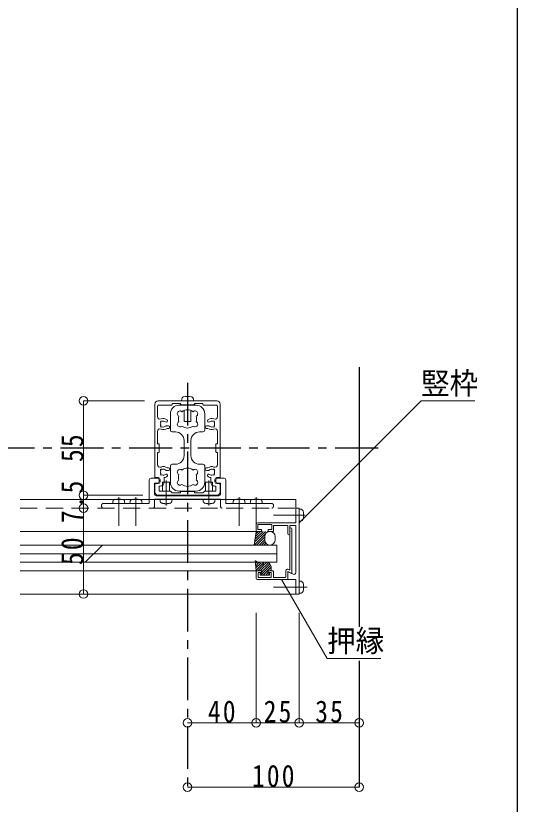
# Model space of a CAD drawing. Units: millimetres at full size, sheet at 1:5. Extents: x -1050 to 1050, y -742 to 742.
# Drawn here: x 698 to 990, y -459.2 to 0 of the extents above; entities that cross this region are included whole.
import ezdxf
from ezdxf.enums import TextEntityAlignment as Align

# ---------------------------------------------------------------- set-up
doc = ezdxf.new("R2010")
doc.units = ezdxf.units.MM
doc.header["$LTSCALE"] = 5
doc.linetypes.add('CHAIN1', pattern=[8, 5, -1, 1, -1])
doc.linetypes.add('DASHED2', pattern=[3, 2, -1])
for name, color, linetype in [('0-0_通り芯', 7, 'CHAIN1'), ('0-1_躯体', 134, 'Continuous'), ('1-5_図枠1_1', 7, 'Continuous')]:
    doc.layers.add(name, color=color, linetype=linetype)
for name, color, linetype, lineweight in [('0-3_寸法', 54, 'Continuous', 20), ('0-4_手摺部材', 92, 'Continuous', 20), ('0-7_ガラス', 6, 'Continuous', 20), ('0-8_その他', 11, 'Continuous', 20), ('0-9_文字', 3, 'Continuous', 20), ('0-A_支柱', 6, 'Continuous', 20), ('0-B_足元', 4, 'Continuous', 20)]:
    doc.layers.add(name, color=color, linetype=linetype, lineweight=lineweight)
doc.styles.add('ＭＳ ゴシック', font='')
doc.styles.get('ＭＳ ゴシック').set_extended_font_data('MS Gothic')

# ---------------------------------------------------------------- blocks, each defined once
blk = doc.blocks.new('dimension_origin')
at = {"color": 0, "linetype": 'Continuous', "lineweight": -2}
blk.add_circle((0, 0), 1.25, dxfattribs=at)

msp = doc.modelspace()

# ---------------------------------------------------------------- linework, layer by layer
at = {"layer": '0-0_通り芯'}
for p, q in [((798.02, -213.69), (798.02, -449.293)), ((909.011, -251.793), (-315, -251.793))]:
    msp.add_line(p, q, dxfattribs=at)
at = {"layer": '0-1_躯体'}
for p, q in [((898.02, -204.578), (898.02, -355.969)), ((898.02, -375.764), (898.02, -449.293))]:
    msp.add_line(p, q, dxfattribs=at)
at = {"layer": '0-3_寸法'}
for p, q in [((773.048, -224.293), (737.484, -224.293)), ((737.484, -224.293), (737.484, -279.293)), ((771.932, -279.293), (737.484, -279.293)), ((737.484, -279.293), (737.484, -286.793)), ((737.484, -286.793), (737.484, -336.793)), ((838.02, -347.672), (838.02, -411.793)), ((863.02, -347.672), (863.02, -411.793)), ((798.02, -411.793), (838.02, -411.793)), ((838.02, -411.793), (863.02, -411.793)), ((863.02, -411.793), (898.02, -411.793)), ((798.02, -449.293), (898.02, -449.293))]:
    msp.add_line(p, q, dxfattribs=at)
at = {"layer": '0-4_手摺部材'}
for p, q in [((775.77, -281.793), (775.77, -270.293)), ((776.77, -269.293), (780.47, -269.293)), ((781.47, -270.293), (781.47, -271.293)), ((814.57, -270.293), (814.57, -271.293)), ((819.27, -269.293), (815.57, -269.293)), ((820.27, -281.793), (820.27, -270.293)), ((780.47, -272.293), (778.77, -272.293)), ((778.77, -272.293), (778.77, -278.593)), ((783.52, -276.793), (783.52, -271.593)), ((783.52, -271.593), (787.52, -271.593)), ((787.52, -271.593), (787.52, -276.793)), ((808.52, -276.793), (808.52, -271.593)), ((808.52, -271.593), (812.52, -271.593)), ((812.52, -271.593), (812.52, -276.793)), ((815.57, -272.293), (817.27, -272.293)), ((817.27, -272.293), (817.27, -278.593)), ((779.77, -279.593), (816.27, -279.593)), ((778.77, -281.593), (817.27, -281.593)), ((778.77, -281.793), (778.77, -281.593)), ((782.038, -281.793), (782.02, -281.593)), ((789.02, -281.593), (782.02, -281.593)), ((789.003, -281.793), (789.02, -281.593)), ((807.038, -281.793), (807.02, -281.593)), ((814.02, -281.593), (807.02, -281.593)), ((814.003, -281.793), (814.02, -281.593)), ((817.27, -281.593), (817.27, -281.793)), ((864.139, -287.391), (863.02, -287.293)), ((863.02, -287.293), (863.02, -294.293)), ((838.02, -296.293), (838.02, -300.293)), ((861.02, -295.293), (839.02, -295.293)), ((856.52, -296.793), (856.52, -301.793)), ((857.52, -296.793), (861.02, -296.793)), ((857.52, -296.793), (857.52, -301.793)), ((861.02, -296.793), (861.02, -324.425)), ((864.139, -294.195), (863.02, -294.293)), ((838.02, -300.293), (700.52, -300.293)), ((857.52, -298.893), (857.52, -299.993)), ((857.82, -300.293), (857.52, -299.993)), ((857.82, -300.293), (857.52, -300.593)), ((857.52, -300.593), (857.52, -322.576)), ((858.72, -298.893), (858.72, -324.476)), ((838.02, -323.296), (700.52, -323.296)), ((838.02, -323.593), (838.02, -327.793)), ((840.52, -323.293), (838.32, -323.293)), ((840.72, -324.293), (839.22, -324.293)), ((839.22, -327.093), (839.22, -324.293)), ((841.02, -323.793), (841.02, -323.993)), ((845.02, -323.993), (845.02, -323.793)), ((846.82, -324.293), (845.32, -324.293)), ((847.72, -323.293), (845.52, -323.293)), ((846.82, -324.293), (846.82, -327.093)), ((848.02, -323.593), (848.02, -327.093)), ((855.32, -326.593), (855.32, -323.112)), ((856.464, -322.39), (857.234, -322.756)), ((858.434, -324.657), (856.52, -323.745)), ((856.52, -327.993), (856.52, -323.745)), ((856.22, -328.293), (838.52, -328.293)), ((846.82, -327.093), (839.22, -327.093)), ((854.82, -327.093), (848.02, -327.093)), ((861.02, -328.293), (861.02, -336.793)), ((864.139, -329.391), (863.02, -329.293)), ((863.02, -329.293), (863.02, -336.293)), ((700.52, -336.793), (861.061, -336.793)), ((864.139, -336.195), (863.02, -336.293))]:
    msp.add_line(p, q, dxfattribs=at)
at = {"layer": '0-4_手摺部材', "linetype": 'CHAIN1'}
for p, q in [((785.52, -270.593), (785.52, -285.193)), ((810.52, -270.593), (810.52, -285.193)), ((758.02, -280.393), (758.02, -296.993)), ((768.02, -280.393), (768.02, -296.993)), ((828.02, -280.393), (828.02, -296.993)), ((838.02, -280.393), (838.02, -296.993)), ((866.62, -290.793), (848.061, -290.793)), ((867.661, -332.793), (848.061, -332.793))]:
    msp.add_line(p, q, dxfattribs=at)
at = {"layer": '0-4_手摺部材', "linetype": 'DASHED2'}
for p, q in [((749.02, -283.993), (757.72, -283.993)), ((754.618, -282.874), (754.52, -283.993)), ((758.02, -284.293), (757.72, -283.993)), ((758.02, -284.293), (758.32, -283.993)), ((758.32, -283.993), (767.72, -283.993)), ((761.422, -282.874), (761.52, -283.993)), ((764.618, -282.874), (764.52, -283.993)), ((768.02, -284.293), (767.72, -283.993)), ((768.02, -284.293), (768.32, -283.993)), ((768.32, -283.993), (775.77, -283.993)), ((771.422, -282.874), (771.52, -283.993)), ((775.77, -283.993), (775.77, -281.793)), ((778.77, -285.793), (778.77, -281.793)), ((782.118, -282.712), (782.038, -281.793)), ((788.922, -282.712), (789.003, -281.793)), ((807.118, -282.712), (807.038, -281.793)), ((813.922, -282.712), (814.003, -281.793)), ((817.27, -281.793), (817.27, -285.793)), ((820.27, -283.993), (820.27, -281.793)), ((827.72, -283.993), (820.27, -283.993)), ((824.618, -282.874), (824.52, -283.993)), ((828.02, -284.293), (827.72, -283.993)), ((828.02, -284.293), (828.32, -283.993)), ((837.72, -283.993), (828.32, -283.993)), ((831.422, -282.874), (831.52, -283.993)), ((834.618, -282.874), (834.52, -283.993)), ((838.02, -284.293), (837.72, -283.993)), ((838.02, -284.293), (838.32, -283.993)), ((847.02, -283.993), (838.32, -283.993)), ((841.422, -282.874), (841.52, -283.993)), ((700.52, -286.793), (861.061, -286.793)), ((748.02, -285.793), (748.02, -284.993)), ((848.02, -285.793), (848.02, -284.993))]:
    msp.add_line(p, q, dxfattribs=at)
at = {"layer": '0-4_手摺部材'}
for points in [[(861.02, -286.793), (861.02, -281.793), (700.52, -281.793)], [(861.02, -336.793), (863.02, -336.793), (863.02, -286.793), (861.02, -286.793), (861.02, -295.293)], [(838.02, -300.293), (841.02, -300.293), (841.02, -299.293), (839.02, -299.293), (839.02, -296.293), (847.02, -296.293), (847.02, -299.293), (845.02, -299.293), (845.02, -300.293), (848.02, -300.293), (848.02, -296.793), (856.52, -296.793)], [(861.02, -328.293), (856.52, -328.293), (856.52, -323.793), (859.573, -325.319)]]:
    msp.add_lwpolyline(points, dxfattribs=at)
for centre, radius, start, end in [((776.77, -270.293), 1, 90, 180), ((780.47, -270.293), 1, 0, 90), ((815.57, -270.293), 1, 90, 180), ((819.27, -270.293), 1, 0, 90), ((780.47, -271.293), 1, 270, 360), ((815.57, -271.293), 1, 180, 270), ((779.77, -278.593), 1, 180, 270), ((816.27, -278.593), 1, 270, 360), ((755.913, -282.987), 1.3, 105.88085, 113.31036), ((758.02, -290.393), 9, 74.11915, 105.88085), ((760.127, -282.987), 1.3, 66.68964, 74.11915), ((765.913, -282.987), 1.3, 105.88085, 113.31036), ((768.02, -290.393), 9, 74.11915, 105.88085), ((770.127, -282.987), 1.3, 66.68964, 74.11915), ((825.913, -282.987), 1.3, 105.88085, 113.31036), ((828.02, -290.393), 9, 74.11915, 105.88085), ((830.127, -282.987), 1.3, 66.68964, 74.11915), ((835.913, -282.987), 1.3, 105.88085, 113.31036), ((838.02, -290.393), 9, 74.11915, 105.88085), ((840.127, -282.987), 1.3, 66.68964, 74.11915), ((864.026, -288.686), 1.3, 15.88085, 85), ((856.62, -290.793), 9, 344.11915, 15.88085), ((864.026, -292.9), 1.3, 275, 344.11915), ((839.02, -296.293), 1, 90, 180), ((858.12, -298.893), 0.6, 0, 180), ((857.02, -301.793), 0.5, 180, 360), ((838.32, -323.593), 0.3, 90, 180), ((840.52, -323.793), 0.5, 0, 90), ((840.72, -323.993), 0.3, 270, 360), ((845.52, -323.793), 0.5, 90, 180), ((845.32, -323.993), 0.3, 180, 270), ((847.72, -323.593), 0.3, 0, 90), ((856.12, -323.112), 0.8, 64.54, 180), ((857.32, -322.576), 0.2, 244.54, 360), ((858.52, -324.476), 0.2, 244.54, 360), ((860.02, -324.425), 1, 243.43495, 360), ((838.52, -327.793), 0.5, 180, 270), ((854.82, -326.593), 0.5, 270, 360), ((856.22, -327.993), 0.3, 270, 360), ((864.026, -330.686), 1.3, 15.88085, 85), ((856.62, -332.793), 9, 344.11915, 15.88085), ((864.026, -334.9), 1.3, 275, 344.11915)]:
    msp.add_arc(centre, radius, start, end, dxfattribs=at)
at = {"layer": '0-4_手摺部材', "linetype": 'DASHED2'}
for centre, radius, start, end in [((749.02, -284.993), 1, 90, 180), ((755.913, -282.987), 1.3, 113.31036, 175), ((760.127, -282.987), 1.3, 5, 66.68964), ((765.913, -282.987), 1.3, 113.31036, 175), ((770.127, -282.987), 1.3, 5, 66.68964), ((783.413, -282.599), 1.3, 185, 254.11915), ((785.52, -275.193), 9, 254.11915, 285.88085), ((787.627, -282.599), 1.3, 285.88085, 355), ((808.413, -282.599), 1.3, 185, 254.11915), ((810.52, -275.193), 9, 254.11915, 285.88085), ((812.627, -282.599), 1.3, 285.88085, 355), ((825.913, -282.987), 1.3, 113.31036, 175), ((830.127, -282.987), 1.3, 5, 66.68964), ((835.913, -282.987), 1.3, 113.31036, 175), ((840.127, -282.987), 1.3, 5, 66.68964), ((847.02, -284.993), 1, 0, 90), ((749.02, -285.793), 1, 180, 270), ((777.77, -285.793), 1, 270, 360), ((818.27, -285.793), 1, 180, 270), ((847.02, -285.793), 1, 270, 360)]:
    msp.add_arc(centre, radius, start, end, dxfattribs=at)
at = {"layer": '0-7_ガラス'}
for p, q in [((738.436, -318.296), (748.436, -308.296)), ((700.52, -313.296), (850.02, -313.296)), ((700.52, -318.296), (850.02, -318.296))]:
    msp.add_line(p, q, dxfattribs=at)
msp.add_lwpolyline([(850.02, -318.296), (850.02, -308.296), (700.52, -308.296)], dxfattribs=at)
at = {"layer": '0-8_その他'}
for p, q in [((838.02, -300.293), (836.812, -308.293)), ((836.856, -308.293), (843.532, -301.617)), ((837.056, -306.679), (843.442, -300.293)), ((837.307, -305.013), (842.027, -300.293)), ((837.559, -303.347), (840.613, -300.293)), ((837.81, -301.682), (839.199, -300.293)), ((844.344, -300.805), (844.856, -300.293)), ((838.27, -308.293), (843.02, -303.543)), ((839.684, -308.293), (843.02, -304.957)), ((841.098, -308.293), (843.168, -306.223)), ((842.513, -308.293), (843.66, -307.145)), ((843.02, -305.293), (843.02, -303.293)), ((849.02, -305.293), (849.02, -303.293)), ((837.454, -317.485), (838.017, -323.113)), ((837.48, -317.736), (837.75, -317.466)), ((841.885, -319.679), (837.601, -317.387)), ((837.608, -319.022), (838.671, -317.959)), ((837.737, -320.308), (839.592, -318.452)), ((837.865, -321.593), (840.513, -318.945)), ((837.994, -322.879), (841.435, -319.438)), ((838.994, -323.293), (842.829, -319.458)), ((840.408, -323.293), (845.331, -318.37)), ((840.737, -325.793), (846.392, -320.138)), ((841.235, -323.88), (845.862, -319.254)), ((841.885, -318.293), (841.885, -319.679)), ((841.885, -318.987), (842.285, -318.587)), ((841.985, -318.193), (842.185, -318.193)), ((842.151, -325.793), (846.785, -321.159)), ((842.285, -319.893), (844.285, -318.293)), ((842.285, -318.293), (842.285, -319.893)), ((845.285, -318.293), (844.285, -318.293)), ((846.785, -320.793), (845.285, -318.293)), ((846.785, -320.793), (846.785, -323.143)), ((838.216, -323.293), (841.235, -323.293)), ((840.285, -324.593), (840.285, -325.793)), ((840.285, -324.593), (841.235, -324.593)), ((840.285, -324.83), (840.522, -324.593)), ((840.285, -325.793), (845.785, -325.793)), ((841.235, -324.593), (841.235, -323.293)), ((843.565, -325.793), (844.835, -324.523)), ((844.835, -323.293), (846.635, -323.293)), ((844.835, -324.593), (844.835, -323.293)), ((844.835, -324.593), (845.785, -324.593)), ((844.979, -325.793), (845.785, -324.987)), ((845.785, -324.593), (845.785, -325.793)), ((846.065, -323.293), (846.785, -322.573))]:
    msp.add_line(p, q, dxfattribs=at)
for centre, radius, start, end in [((846.02, -303.293), 3, 90, 180), ((846.02, -303.293), 3, 0, 90), ((846.02, -305.293), 3, 180, 270), ((846.02, -305.293), 3, 270, 360), ((837.554, -317.475), 0.1, 61.84892, 185.71059), ((841.985, -318.293), 0.1, 90, 180), ((842.185, -318.293), 0.1, 0, 90), ((838.216, -323.093), 0.2, 185.71059, 270), ((846.635, -323.143), 0.15, 270, 360)]:
    msp.add_arc(centre, radius, start, end, dxfattribs=at)
at = {"layer": '0-9_文字'}
for points in [[(863.02, -295.293), (934.02, -224.293), (965.27, -224.293)], [(852.762, -328.293), (879.32, -374.293), (910.57, -374.293)]]:
    msp.add_lwpolyline(points, dxfattribs=at)
at = {"layer": '0-A_支柱'}
for p, q in [((815.02, -224.293), (781.02, -224.293)), ((794.618, -223.174), (794.52, -224.293)), ((801.422, -223.174), (801.52, -224.293)), ((779.02, -226.293), (779.02, -268.693)), ((780.52, -233.485), (780.52, -227.293)), ((788.72, -226.793), (781.02, -226.793)), ((794.02, -225.793), (794.02, -226.243)), ((794.32, -226.543), (801.72, -226.543)), ((796.02, -226.543), (796.02, -226.793)), ((800.02, -226.793), (800.02, -226.543)), ((802.02, -225.793), (802.02, -226.243)), ((802.02, -225.793), (807.02, -225.793)), ((807.02, -226.493), (807.02, -225.793)), ((807.32, -226.793), (815.02, -226.793)), ((815.52, -233.485), (815.52, -227.293)), ((817.02, -268.693), (817.02, -226.293)), ((785.697, -238.793), (787.02, -238.793)), ((810.343, -238.793), (809.02, -238.793)), ((780.52, -249.293), (780.52, -242.101)), ((786.097, -240.293), (787.02, -240.293)), ((809.943, -240.293), (809.02, -240.293)), ((815.52, -249.293), (815.52, -242.101)), ((780.52, -249.293), (781.22, -249.293)), ((781.52, -249.593), (781.52, -253.993)), ((814.52, -249.593), (814.52, -253.993)), ((815.52, -249.293), (814.82, -249.293)), ((780.52, -254.293), (781.22, -254.293)), ((780.52, -261.485), (780.52, -254.293)), ((815.52, -254.293), (814.82, -254.293)), ((815.52, -261.485), (815.52, -254.293)), ((785.697, -264.793), (787.02, -264.793)), ((786.097, -263.293), (787.02, -263.293)), ((809.943, -263.293), (809.02, -263.293)), ((810.343, -264.793), (809.02, -264.793)), ((781.02, -268.993), (779.32, -268.993)), ((782.02, -271.493), (782.02, -269.993)), ((784.52, -271.493), (784.52, -269.004)), ((811.52, -271.493), (811.52, -269.004)), ((814.02, -271.493), (814.02, -269.993)), ((815.02, -268.993), (816.72, -268.993)), ((779.02, -272.793), (779.02, -277.293)), ((779.32, -272.493), (781.02, -272.493)), ((781.52, -273.993), (782.02, -273.993)), ((781.52, -276.793), (781.52, -273.993)), ((814.52, -273.993), (814.02, -273.993)), ((814.52, -276.793), (814.52, -273.993)), ((816.72, -272.493), (815.02, -272.493)), ((817.02, -277.293), (817.02, -272.793)), ((781.02, -279.293), (815.02, -279.293)), ((781.52, -276.793), (788.02, -276.793)), ((789.02, -277.793), (788.02, -276.793)), ((789.02, -277.793), (794.02, -277.793)), ((794.02, -277.793), (794.02, -277.343)), ((794.32, -277.043), (801.72, -277.043)), ((802.02, -277.793), (802.02, -277.343)), ((802.02, -277.793), (807.02, -277.793)), ((807.02, -277.793), (808.02, -276.793)), ((814.52, -276.793), (808.02, -276.793))]:
    msp.add_line(p, q, dxfattribs=at)
for points in [[(789.02, -226.493), (789.02, -225.793), (794.02, -225.793)], [(796.02, -229.885), (796.02, -236.293), (800.02, -236.293), (800.02, -229.885)]]:
    msp.add_lwpolyline(points, dxfattribs=at)
for centre, radius, start, end in [((781.02, -226.293), 2, 90, 180), ((795.913, -223.287), 1.3, 105.88085, 175), ((798.02, -230.693), 9, 74.11915, 105.88085), ((800.127, -223.287), 1.3, 5, 74.11915), ((815.02, -226.293), 2, 0, 90), ((781.02, -227.293), 0.5, 90, 180), ((788.72, -226.493), 0.3, 270, 360), ((794.32, -226.243), 0.3, 180, 270), ((801.72, -226.243), 0.3, 270, 360), ((807.32, -226.493), 0.3, 180, 270), ((815.02, -227.293), 0.5, 0, 90), ((782.02, -233.485), 1.5, 180, 294.90106), ((814.02, -233.485), 1.5, 245.09894, 360), ((784.02, -237.793), 1.75, 157.5799, 202.4201), ((782.783, -236.555), 0.5, 55.28656, 214.71344), ((782.783, -239.03), 0.5, 145.28656, 304.71344), ((782.125, -237.011), 0.3, 337.5799, 34.71344), ((782.125, -238.575), 0.3, 325.28656, 22.4201), ((784.02, -237.793), 3.25, 47.4576, 114.90106), ((783.238, -235.898), 0.3, 235.28656, 292.4201), ((784.02, -237.793), 1.75, 47.4576, 112.4201), ((785.71, -235.951), 0.75, 227.4576, 47.4576), ((785.697, -239.293), 0.5, 90, 138.18969), ((787.02, -239.543), 0.75, 270, 90), ((809.02, -239.543), 0.75, 90, 270), ((810.33, -235.951), 0.75, 132.5424, 312.5424), ((812.02, -237.793), 3.25, 65.09894, 132.5424), ((810.343, -239.293), 0.5, 41.81031, 90), ((812.02, -237.793), 1.75, 67.5799, 132.5424), ((812.802, -235.898), 0.3, 247.5799, 304.71344), ((813.257, -236.555), 0.5, 325.28656, 124.71344), ((813.257, -239.03), 0.5, 235.28656, 34.71344), ((813.915, -237.011), 0.3, 145.28656, 202.4201), ((813.915, -238.575), 0.3, 157.5799, 214.71344), ((812.02, -237.793), 1.75, 337.5799, 22.4201), ((782.02, -242.101), 1.5, 65.09894, 180), ((784.02, -237.793), 3.25, 245.09894, 309.71514), ((783.238, -239.688), 0.3, 67.5799, 124.71344), ((784.02, -237.793), 1.75, 247.5799, 318.18969), ((812.02, -237.793), 3.25, 230.28486, 294.90106), ((812.02, -237.793), 1.75, 221.81031, 292.4201), ((812.802, -239.688), 0.3, 55.28656, 112.4201), ((814.02, -242.101), 1.5, 0, 114.90106), ((781.22, -249.593), 0.3, 0, 90), ((814.82, -249.593), 0.3, 90, 180), ((781.22, -253.993), 0.3, 270, 360), ((814.82, -253.993), 0.3, 180, 270), ((782.02, -261.485), 1.5, 180, 294.90106), ((814.02, -261.485), 1.5, 245.09894, 360), ((784.02, -265.793), 1.75, 157.5799, 202.4201), ((782.783, -264.555), 0.5, 55.28656, 214.71344), ((782.125, -265.011), 0.3, 337.5799, 34.71344), ((784.02, -265.793), 3.25, 50.28486, 114.90106), ((783.238, -263.898), 0.3, 235.28656, 292.4201), ((784.02, -265.793), 1.75, 41.81031, 112.4201), ((785.697, -264.293), 0.5, 221.81031, 270), ((787.02, -264.043), 0.75, 270, 90), ((809.02, -264.043), 0.75, 90, 270), ((812.02, -265.793), 3.25, 65.09894, 129.71514), ((810.343, -264.293), 0.5, 270, 318.18969), ((812.02, -265.793), 1.75, 67.5799, 138.18969), ((812.802, -263.898), 0.3, 247.5799, 304.71344), ((813.257, -264.555), 0.5, 325.28656, 124.71344), ((813.915, -265.011), 0.3, 145.28656, 202.4201), ((812.02, -265.793), 1.75, 337.5799, 22.4201), ((779.32, -268.693), 0.3, 180, 270), ((781.02, -269.993), 1, 0, 90), ((782.783, -267.03), 0.5, 145.28656, 304.71344), ((782.125, -266.575), 0.3, 325.28656, 22.4201), ((783.238, -267.688), 0.3, 67.5799, 124.71344), ((784.02, -265.793), 1.75, 247.5799, 312.5424), ((784.02, -265.793), 3.25, 278.84988, 312.5424), ((785.71, -267.635), 0.75, 312.5424, 132.5424), ((810.33, -267.635), 0.75, 47.4576, 227.4576), ((812.02, -265.793), 3.25, 227.4576, 261.15012), ((812.02, -265.793), 1.75, 227.4576, 292.4201), ((812.802, -267.688), 0.3, 55.28656, 112.4201), ((813.257, -267.03), 0.5, 235.28656, 34.71344), ((813.915, -266.575), 0.3, 157.5799, 214.71344), ((815.02, -269.993), 1, 90, 180), ((816.72, -268.693), 0.3, 270, 360), ((779.32, -272.793), 0.3, 90, 180), ((781.02, -271.493), 1, 270, 360), ((782.02, -271.493), 2.5, 270, 360), ((814.02, -271.493), 2.5, 180, 270), ((815.02, -271.493), 1, 180, 270), ((816.72, -272.793), 0.3, 0, 90), ((781.02, -277.293), 2, 180, 270), ((794.32, -277.343), 0.3, 90, 180), ((801.72, -277.343), 0.3, 0, 90), ((815.02, -277.293), 2, 270, 360)]:
    msp.add_arc(centre, radius, start, end, dxfattribs=at)
at = {"layer": '0-B_足元'}
for p, q in [((793.02, -226.793), (803.02, -226.793)), ((788.02, -241.393), (788.02, -231.793)), ((808.02, -241.393), (808.02, -231.793)), ((791.02, -242.393), (789.02, -242.393)), ((805.02, -242.393), (807.02, -242.393)), ((796.02, -247.393), (796.02, -256.193)), ((800.02, -247.393), (800.02, -256.193)), ((791.02, -261.193), (789.02, -261.193)), ((805.02, -261.193), (807.02, -261.193)), ((788.02, -262.193), (788.02, -271.793)), ((808.02, -262.193), (808.02, -271.793)), ((793.02, -276.793), (803.02, -276.793))]:
    msp.add_line(p, q, dxfattribs=at)
for centre, radius, start, end in [((793.02, -231.793), 5, 90, 180), ((798.02, -234.793), 5.3, 52.3632, 127.6368), ((803.02, -231.793), 5, 0, 90), ((793.679, -231.753), 1.6, 46.3184, 243.6816), ((798.02, -234.793), 5.3, 162.3632, 197.6368), ((802.362, -231.753), 1.6, 296.3184, 133.6816), ((798.02, -234.793), 5.3, 342.3632, 17.6368), ((793.679, -237.833), 1.6, 116.3184, 313.6816), ((802.362, -237.833), 1.6, 226.3184, 63.6816), ((789.02, -241.393), 1, 180, 270), ((791.02, -247.393), 5, 0, 90), ((798.02, -234.793), 5.3, 232.36321, 307.63679), ((805.02, -247.393), 5, 90, 180), ((807.02, -241.393), 1, 270, 360), ((791.02, -256.193), 5, 270, 360), ((805.02, -256.193), 5, 180, 270), ((789.02, -262.193), 1, 90, 180), ((807.02, -262.193), 1, 0, 90), ((793.679, -265.753), 1.6, 46.3184, 243.6816), ((798.02, -268.793), 5.3, 52.36321, 127.63679), ((802.362, -265.753), 1.6, 296.3184, 133.6816), ((793.679, -271.833), 1.6, 116.3184, 313.6816), ((798.02, -268.793), 5.3, 162.3632, 197.6368), ((802.362, -271.833), 1.6, 226.3184, 63.6816), ((798.02, -268.793), 5.3, 342.3632, 17.6368), ((793.02, -271.793), 5, 180, 270), ((798.02, -268.793), 5.3, 232.3632, 307.6368), ((803.02, -271.793), 5, 270, 360)]:
    msp.add_arc(centre, radius, start, end, dxfattribs=at)
at = {"layer": '1-5_図枠1_1'}
msp.add_line((990, 682.5), (990, -707.5), dxfattribs=at)

# ---------------------------------------------------------------- block references
at = {"layer": '0-3_寸法', "xscale": 2, "yscale": 2}
for p, rotation in [((737.484, -224.293), 90), ((737.484, -279.293), 270), ((737.484, -279.293), 90), ((737.484, -286.793), 270), ((737.484, -286.793), 90), ((737.484, -336.793), 270), ((798.02, -411.793), 180), ((838.02, -411.793), 180), ((863.02, -411.793), 180), ((798.02, -449.293), 180)]:
    msp.add_blockref('dimension_origin', p, dxfattribs=dict(at, rotation=rotation))
for p in [(838.02, -411.793), (863.02, -411.793), (898.02, -411.793), (898.02, -449.293)]:
    msp.add_blockref('dimension_origin', p, dxfattribs=at)

# ---------------------------------------------------------------- texts
at = {"layer": '0-3_寸法', "char_height": 12.83, "attachment_point": 7, "rotation": 90, "style": 'ＭＳ ゴシック'}
for s, insert in [('\\T1.17;\\W0.85;55', (737.484, -259.918)), ('\\T1.17;\\W0.85;7.5', (737.484, -295.543)), ('\\T1.17;\\W0.85;50', (737.484, -319.918))]:
    msp.add_mtext(s, dxfattribs=dict(at, insert=insert))
at = {"layer": '0-3_寸法', "char_height": 12.83, "attachment_point": 7, "style": 'ＭＳ ゴシック'}
for s, insert in [('\\T1.17;\\W0.85;40', (809.895, -411.793)), ('\\T1.17;\\W0.85;25', (842.395, -411.793)), ('\\T1.17;\\W0.85;35', (872.395, -411.793)), ('\\T1.17;\\W0.85;100', (835.52, -449.293))]:
    msp.add_mtext(s, dxfattribs=dict(at, insert=insert))
at = {"layer": '0-9_文字', "style": 'ＭＳ ゴシック', "width": 0.95}
for s, p in [('竪枠', (934.02, -224.293)), ('押縁', (879.32, -374.293))]:
    msp.add_text(s, height=12.83, dxfattribs=at).set_placement(p, align=Align.BOTTOM_LEFT)

doc.saveas('drawing.dxf')
